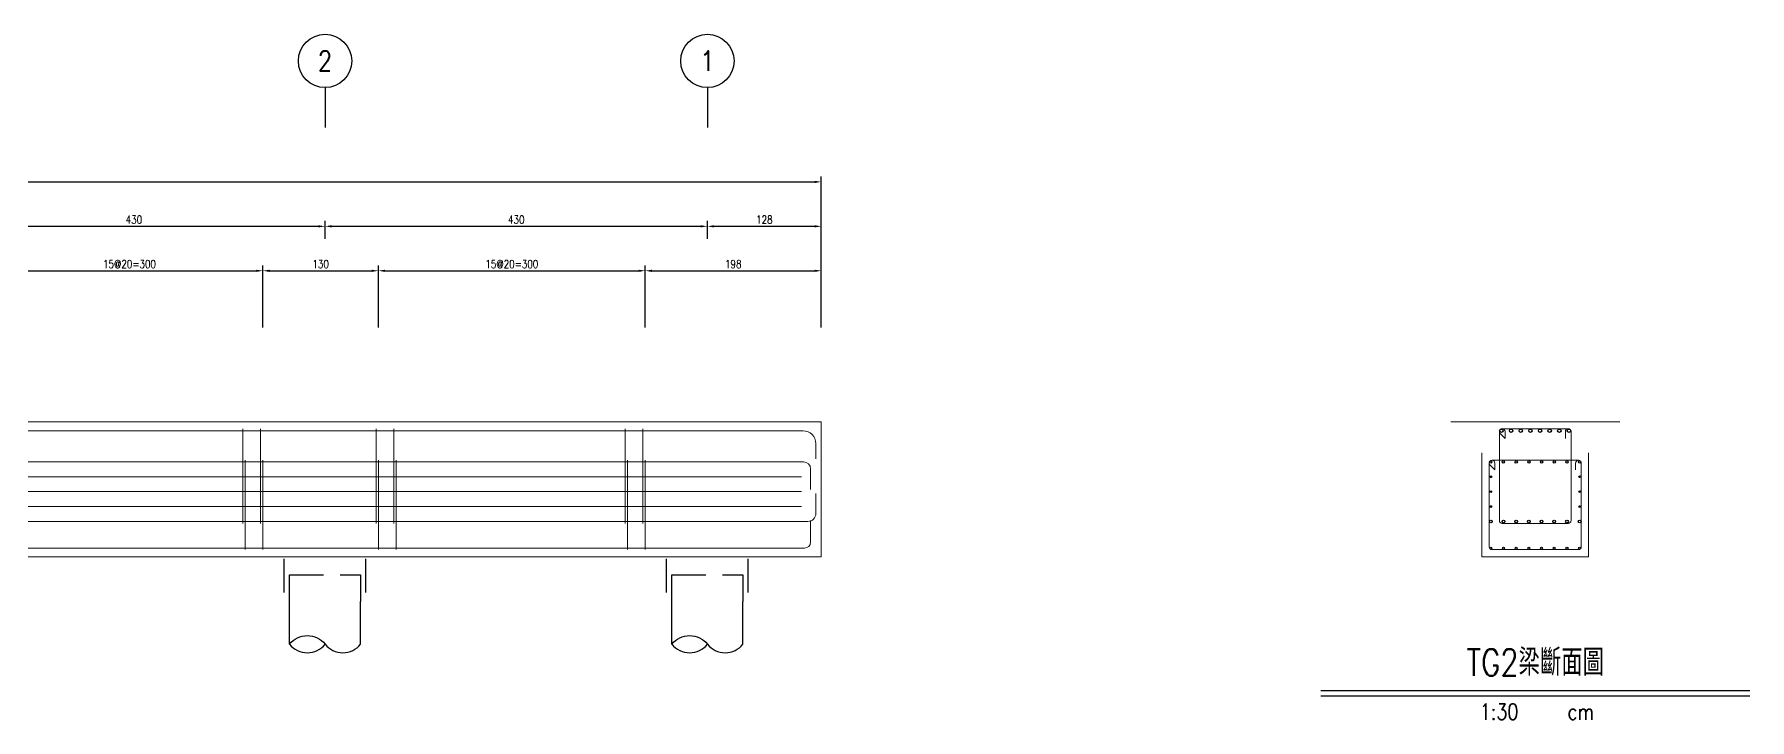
# Model space of a CAD drawing. Extents: x -4754 to 4976, y -19960 to 3841.
# Drawn here: x 3047 to 4976, y -18380 to -17609 of the extents above; entities that cross this region are included whole.
import ezdxf
from ezdxf.enums import TextEntityAlignment as Align

# ---------------------------------------------------------------- set-up
doc = ezdxf.new("R2010")
doc.units = 0
doc.header["$LTSCALE"] = 3
doc.linetypes.add('DASHED', pattern=[19.05, 12.7, -6.35])
doc.layers.get('0').update_dxf_attribs({"linetype": 'CONTINUOUS'})
doc.layers.add('HB_0', color=7, linetype='CONTINUOUS', transparency=0.5)
for name, color, linetype in [('HB_DIM', 1, 'CONTINUOUS'), ('HB_TXT_CTEXT', 2, 'CONTINUOUS'), ('鋼筋', 3, 'CONTINUOUS')]:
    doc.layers.add(name, color=color, linetype=linetype)
doc.styles.get("Standard").update_dxf_attribs({"font": 'ROMANS.shx', "width": 0.8, "bigfont": 'chineset.shx'})
doc.dimstyles.new('30', dxfattribs={"dimscale": 3, "dimtxt": 3, "dimasz": 2.5, "dimexe": 2, "dimexo": 2, "dimgap": 1, "dimtad": 1, "dimdsep": 46, "dimtxsty": 'Standard', "dimcen": 0, "dimclrd": 256, "dimclre": 256, "dimclrt": 2, "dimadec": 0, "dimazin": 0, "dimtfac": 1, "dimtix": 1, "dimtmove": 2, "dimatfit": 3, "dimfxl": 1, "dimtolj": 1, "dimtzin": 0, "dimarcsym": 0})

# ---------------------------------------------------------------- blocks, each defined once
blk = doc.blocks.new('pile_vertical')
at = {"color": 252, "linetype": 'DASHED'}
for p, q in [((-46, -40), (-46, 0)), ((46, -40), (46, 0))]:
    blk.add_line(p, q, dxfattribs=at)
at = {"linetype": 'Continuous'}
for p, q in [((-40, -98.1), (-40, -50)), ((40, -98.1), (40, -50))]:
    blk.add_line(p, q, dxfattribs=at)
at = {"color": 252, "linetype": 'DASHED'}
blk.add_lwpolyline([(-40, -50), (-40, -20), (40, -20), (40, -50)], dxfattribs=at)
at = {"linetype": 'Continuous'}
for points in [[(-40, -98.1, -0.48), (0, -98.1, 0.48), (40, -98.1, 0.48)], [(-40, -98.1, 0.48), (0, -98.1, 0.48)]]:
    blk.add_lwpolyline(points, format="xyb", dxfattribs=at)
blk = doc.blocks.new('line_guide')
at = {"color": 4, "linetype": 'Continuous'}
blk.add_line((0, 0), (0, -45), dxfattribs=at)
blk.add_circle((0, 30), 30, dxfattribs=at)
at = {"color": 4, "linetype": 'Continuous', "width": 0.8}
blk.add_attdef('A', text='', height=22.5, dxfattribs=at).set_placement((0, 30), align=Align.MIDDLE)
blk = doc.blocks.new('*D470')
at = {"layer": 'HB_DIM', "linetype": 'Continuous', "lineweight": -2}
for p, q in [((3003.6, -17938.8), (3003.6, -17868.8)), ((3011.1, -17874.8), (3296.1, -17874.8)), ((3303.6, -17938.8), (3303.6, -17868.8))]:
    blk.add_line(p, q, dxfattribs=at)
at = {"layer": 'HB_DIM'}
for points in [[(3011.1, -17873.6), (3011.1, -17876.1), (3003.6, -17874.8)], [(3296.1, -17876.1), (3296.1, -17873.6), (3303.6, -17874.8)]]:
    blk.add_solid(points, dxfattribs=at)
at = {"layer": 'HB_DIM', "color": 2, "linetype": 'Continuous', "insert": (3153.6, -17867.3), "char_height": 9, "attachment_point": 5, "rotation": 0}
blk.add_mtext('\\A1;15@20=300', dxfattribs=at)
blk = doc.blocks.new('*D471')
at = {"layer": 'HB_DIM', "linetype": 'Continuous', "lineweight": -2}
for p, q in [((3303.6, -17938.8), (3303.6, -17868.8)), ((3311.1, -17874.8), (3426.1, -17874.8)), ((3433.6, -17938.8), (3433.6, -17868.8))]:
    blk.add_line(p, q, dxfattribs=at)
at = {"layer": 'HB_DIM'}
for points in [[(3311.1, -17873.6), (3311.1, -17876.1), (3303.6, -17874.8)], [(3426.1, -17876.1), (3426.1, -17873.6), (3433.6, -17874.8)]]:
    blk.add_solid(points, dxfattribs=at)
at = {"layer": 'HB_DIM', "color": 2, "linetype": 'Continuous', "insert": (3368.6, -17867.3), "char_height": 9, "attachment_point": 5, "rotation": 0}
blk.add_mtext('\\A1;130', dxfattribs=at)
blk = doc.blocks.new('*D472')
at = {"layer": 'HB_DIM', "linetype": 'Continuous', "lineweight": -2}
for p, q in [((3433.6, -17938.8), (3433.6, -17868.8)), ((3441.1, -17874.8), (3726.1, -17874.8)), ((3733.6, -17938.8), (3733.6, -17868.8))]:
    blk.add_line(p, q, dxfattribs=at)
at = {"layer": 'HB_DIM'}
for points in [[(3441.1, -17873.6), (3441.1, -17876.1), (3433.6, -17874.8)], [(3726.1, -17876.1), (3726.1, -17873.6), (3733.6, -17874.8)]]:
    blk.add_solid(points, dxfattribs=at)
at = {"layer": 'HB_DIM', "color": 2, "linetype": 'Continuous', "insert": (3583.6, -17867.3), "char_height": 9, "attachment_point": 5, "rotation": 0}
blk.add_mtext('\\A1;15@20=300', dxfattribs=at)
blk = doc.blocks.new('*D473')
at = {"layer": 'HB_DIM', "linetype": 'Continuous', "lineweight": -2}
for p, q in [((3733.6, -17938.8), (3733.6, -17868.8)), ((3741.1, -17874.8), (3924.1, -17874.8)), ((3931.6, -17938.8), (3931.6, -17868.8))]:
    blk.add_line(p, q, dxfattribs=at)
at = {"layer": 'HB_DIM'}
for points in [[(3741.1, -17873.6), (3741.1, -17876.1), (3733.6, -17874.8)], [(3924.1, -17876.1), (3924.1, -17873.6), (3931.6, -17874.8)]]:
    blk.add_solid(points, dxfattribs=at)
at = {"layer": 'HB_DIM', "color": 2, "linetype": 'Continuous', "insert": (3832.6, -17867.3), "char_height": 9, "attachment_point": 5, "rotation": 0}
blk.add_mtext('\\A1;198', dxfattribs=at)
blk = doc.blocks.new('*D474')
at = {"layer": 'HB_DIM', "linetype": 'Continuous', "lineweight": -2}
for p, q in [((-265.4, -17938.8), (-265.4, -17768.8)), ((-257.9, -17774.8), (3924.1, -17774.8)), ((3931.6, -17938.8), (3931.6, -17768.8))]:
    blk.add_line(p, q, dxfattribs=at)
at = {"layer": 'HB_DIM'}
for points in [[(-257.9, -17773.6), (-257.9, -17776.1), (-265.4, -17774.8)], [(3924.1, -17776.1), (3924.1, -17773.6), (3931.6, -17774.8)]]:
    blk.add_solid(points, dxfattribs=at)
at = {"layer": 'HB_DIM', "color": 2, "linetype": 'Continuous', "insert": (1833.1, -17767.3), "char_height": 9, "attachment_point": 5, "rotation": 0}
blk.add_mtext('\\A1;4197', dxfattribs=at)
blk = doc.blocks.new('*D483')
at = {"layer": 'HB_DIM', "linetype": 'Continuous', "lineweight": -2}
for p, q in [((2943.6, -17838.8), (2943.6, -17818.8)), ((2951.1, -17824.8), (3366.1, -17824.8)), ((3373.6, -17838.8), (3373.6, -17818.8))]:
    blk.add_line(p, q, dxfattribs=at)
at = {"layer": 'HB_DIM'}
for points in [[(2951.1, -17823.6), (2951.1, -17826.1), (2943.6, -17824.8)], [(3366.1, -17826.1), (3366.1, -17823.6), (3373.6, -17824.8)]]:
    blk.add_solid(points, dxfattribs=at)
at = {"layer": 'HB_DIM', "color": 2, "linetype": 'Continuous', "insert": (3158.6, -17817.3), "char_height": 9, "attachment_point": 5, "rotation": 0}
blk.add_mtext('\\A1;430', dxfattribs=at)
blk = doc.blocks.new('*D484')
at = {"layer": 'HB_DIM', "linetype": 'Continuous', "lineweight": -2}
for p, q in [((3373.6, -17838.8), (3373.6, -17818.8)), ((3381.1, -17824.8), (3796.1, -17824.8)), ((3803.6, -17838.8), (3803.6, -17818.8))]:
    blk.add_line(p, q, dxfattribs=at)
at = {"layer": 'HB_DIM'}
for points in [[(3381.1, -17823.6), (3381.1, -17826.1), (3373.6, -17824.8)], [(3796.1, -17826.1), (3796.1, -17823.6), (3803.6, -17824.8)]]:
    blk.add_solid(points, dxfattribs=at)
at = {"layer": 'HB_DIM', "color": 2, "linetype": 'Continuous', "insert": (3588.6, -17817.3), "char_height": 9, "attachment_point": 5, "rotation": 0}
blk.add_mtext('\\A1;430', dxfattribs=at)
blk = doc.blocks.new('*D485')
at = {"layer": 'HB_DIM', "linetype": 'Continuous', "lineweight": -2}
for p, q in [((3803.6, -17838.8), (3803.6, -17818.8)), ((3811.1, -17824.8), (3924.1, -17824.8)), ((3931.6, -17938.8), (3931.6, -17818.8))]:
    blk.add_line(p, q, dxfattribs=at)
at = {"layer": 'HB_DIM'}
for points in [[(3811.1, -17823.6), (3811.1, -17826.1), (3803.6, -17824.8)], [(3924.1, -17826.1), (3924.1, -17823.6), (3931.6, -17824.8)]]:
    blk.add_solid(points, dxfattribs=at)
at = {"layer": 'HB_DIM', "color": 2, "linetype": 'Continuous', "insert": (3867.6, -17817.3), "char_height": 9, "attachment_point": 5, "rotation": 0}
blk.add_mtext('\\A1;128', dxfattribs=at)
blk = doc.blocks.new('title_beam')
at = {"color": 3, "linetype": 'Continuous'}
blk.add_line((-241.2, 0), (241.2, 0), dxfattribs=at)
at = {"color": 1, "linetype": 'Continuous'}
blk.add_line((-241.2, -6), (241.2, -6), dxfattribs=at)
at = {"color": 3, "linetype": 'Continuous', "width": 0.8}
blk.add_attdef('TITLE', text='', height=30, dxfattribs=at).set_placement((0, 33), align=Align.MIDDLE)
at = {"linetype": 'Continuous', "width": 0.8}
blk.add_attdef('SCALE', text='', height=18, dxfattribs=at).set_placement((-40.6, -24), align=Align.MIDDLE)
blk.add_attdef('CM', (36.5, -33), '', height=18, dxfattribs=at)
blk = doc.blocks.new('C')
at = {"color": 3, "linetype": 'Continuous'}
blk.add_circle((0, 0), 1.2, dxfattribs=at)

msp = doc.modelspace()

# ---------------------------------------------------------------- linework, layer by layer
at = {"layer": 'HB_0', "lineweight": 5}
msp.add_line((4829.573, -18044.802, -349), (4639.573, -18044.802, -349), dxfattribs=at)
msp.add_lwpolyline([(-265.427, -18196.802), (-265.427, -18044.802), (3931.573, -18044.802), (3931.573, -18196.802), (-265.427, -18196.802)], dxfattribs=at)
msp.add_polyline3d([(4794.573, -18079.802, -349), (4794.573, -18196.802, -349), (4674.573, -18196.802, -349), (4674.573, -18079.802, -349)], dxfattribs=at)
at = {"layer": '鋼筋', "lineweight": 5}
for p, q in [((-244.937, -18054.802, -38), (3911.083, -18054.802, -38)), ((-244.937, -18054.802, -27.143), (3911.083, -18054.802, -27.143)), ((-244.937, -18054.802, -16.286), (3911.083, -18054.802, -16.286)), ((-244.937, -18054.802, -5.429), (3911.083, -18054.802, -5.429)), ((-244.937, -18054.802, 5.429), (3911.083, -18054.802, 5.429)), ((-244.937, -18054.802, 16.286), (3911.083, -18054.802, 16.286)), ((-244.937, -18054.802, 27.143), (3911.083, -18054.802, 27.143)), ((-244.937, -18054.802, 38), (3911.083, -18054.802, 38)), ((3281.033, -18063.352, 33.895), (3281.033, -18055.732, 33.895)), ((3281.033, -18055.732, 40.245), (3281.033, -18155.872, 40.245)), ((3281.033, -18155.872, -40.245), (3281.033, -18055.732, -40.245)), ((3281.033, -18055.732, -33.895), (3281.033, -18063.352, -33.895)), ((3301.033, -18063.352, 33.895), (3301.033, -18055.732, 33.895)), ((3301.033, -18055.732, 40.245), (3301.033, -18155.872, 40.245)), ((3301.033, -18155.872, -40.245), (3301.033, -18055.732, -40.245)), ((3301.033, -18055.732, -33.895), (3301.033, -18063.352, -33.895)), ((3431.033, -18063.352, 33.895), (3431.033, -18055.732, 33.895)), ((3431.033, -18055.732, 40.245), (3431.033, -18155.872, 40.245)), ((3431.033, -18155.872, -40.245), (3431.033, -18055.732, -40.245)), ((3431.033, -18055.732, -33.895), (3431.033, -18063.352, -33.895)), ((3451.033, -18063.352, 33.895), (3451.033, -18055.732, 33.895)), ((3451.033, -18055.732, 40.245), (3451.033, -18155.872, 40.245)), ((3451.033, -18155.872, -40.245), (3451.033, -18055.732, -40.245)), ((3451.033, -18055.732, -33.895), (3451.033, -18063.352, -33.895)), ((3711.033, -18063.352, 33.895), (3711.033, -18055.732, 33.895)), ((3711.033, -18055.732, 40.245), (3711.033, -18155.872, 40.245)), ((3711.033, -18155.872, -40.245), (3711.033, -18055.732, -40.245)), ((3711.033, -18055.732, -33.895), (3711.033, -18063.352, -33.895)), ((3731.033, -18063.352, 33.895), (3731.033, -18055.732, 33.895)), ((3731.033, -18055.732, 40.245), (3731.033, -18155.872, 40.245)), ((3731.033, -18155.872, -40.245), (3731.033, -18055.732, -40.245)), ((3731.033, -18055.732, -33.895), (3731.033, -18063.352, -33.895)), ((4694.328, -18055.732, -162.54), (4694.328, -18155.872, -162.54)), ((4697.503, -18052.557, -163.81), (4771.643, -18052.557, -163.81)), ((4700.678, -18063.352, -162.54), (4700.678, -18055.732, -162.54)), ((4768.468, -18055.732, -162.54), (4768.468, -18063.352, -162.54)), ((4774.818, -18055.732, -163.81), (4774.818, -18063.352, -163.81)), ((4774.818, -18155.872, -162.54), (4774.818, -18055.732, -162.54)), ((3925.573, -18069.292, -38), (3925.573, -18086.412, -38)), ((3925.573, -18069.292, -27.143), (3925.573, -18086.412, -27.143)), ((3925.573, -18069.292, -16.286), (3925.573, -18086.412, -16.286)), ((3925.573, -18069.292, -5.429), (3925.573, -18086.412, -5.429)), ((3925.573, -18069.292, 5.429), (3925.573, -18086.412, 5.429)), ((3925.573, -18069.292, 16.286), (3925.573, -18086.412, 16.286)), ((3925.573, -18069.292, 27.143), (3925.573, -18086.412, 27.143)), ((3925.573, -18069.292, 38), (3925.573, -18086.412, 38)), ((4700.646, -18063.365, -163.81), (4695.258, -18057.977, -163.81)), ((-245.657, -18089.802, -50), (3911.803, -18089.802, -50)), ((-245.657, -18089.802, -35.714), (3911.803, -18089.802, -35.714)), ((-245.657, -18089.802, -21.429), (3911.803, -18089.802, -21.429)), ((-245.657, -18089.802, -7.143), (3911.803, -18089.802, -7.143)), ((-245.657, -18089.802, 7.143), (3911.803, -18089.802, 7.143)), ((-245.657, -18089.802, 21.429), (3911.803, -18089.802, 21.429)), ((-245.657, -18089.802, 35.714), (3911.803, -18089.802, 35.714)), ((-245.657, -18089.802, 50), (3911.803, -18089.802, 50)), ((3283.573, -18098.852, 45.395), (3283.573, -18091.232, 45.395)), ((3283.573, -18091.232, 51.745), (3283.573, -18185.372, 51.745)), ((3283.573, -18185.372, -51.745), (3283.573, -18091.232, -51.745)), ((3283.573, -18091.232, -45.395), (3283.573, -18098.852, -45.395)), ((3303.573, -18098.852, 45.395), (3303.573, -18091.232, 45.395)), ((3303.573, -18091.232, 51.745), (3303.573, -18185.372, 51.745)), ((3303.573, -18185.372, -51.745), (3303.573, -18091.232, -51.745)), ((3303.573, -18091.232, -45.395), (3303.573, -18098.852, -45.395)), ((3433.573, -18098.852, 45.395), (3433.573, -18091.232, 45.395)), ((3433.573, -18091.232, 51.745), (3433.573, -18185.372, 51.745)), ((3433.573, -18185.372, -51.745), (3433.573, -18091.232, -51.745)), ((3433.573, -18091.232, -45.395), (3433.573, -18098.852, -45.395)), ((3453.573, -18098.852, 45.395), (3453.573, -18091.232, 45.395)), ((3453.573, -18091.232, 51.745), (3453.573, -18185.372, 51.745)), ((3453.573, -18185.372, -51.745), (3453.573, -18091.232, -51.745)), ((3453.573, -18091.232, -45.395), (3453.573, -18098.852, -45.395)), ((3713.573, -18098.852, 45.395), (3713.573, -18091.232, 45.395)), ((3713.573, -18091.232, 51.745), (3713.573, -18185.372, 51.745)), ((3713.573, -18185.372, -51.745), (3713.573, -18091.232, -51.745)), ((3713.573, -18091.232, -45.395), (3713.573, -18098.852, -45.395)), ((3733.573, -18098.852, 45.395), (3733.573, -18091.232, 45.395)), ((3733.573, -18091.232, 51.745), (3733.573, -18185.372, 51.745)), ((3733.573, -18185.372, -51.745), (3733.573, -18091.232, -51.745)), ((3733.573, -18091.232, -45.395), (3733.573, -18098.852, -45.395)), ((4682.828, -18091.232, -160), (4682.828, -18185.372, -160)), ((4689.146, -18098.865, -161.27), (4683.758, -18093.477, -161.27)), ((4686.003, -18088.057, -161.27), (4783.143, -18088.057, -161.27)), ((4689.178, -18098.852, -160), (4689.178, -18091.232, -160)), ((4779.968, -18091.232, -160), (4779.968, -18098.852, -160)), ((4786.318, -18091.232, -161.27), (4786.318, -18098.852, -161.27)), ((4786.318, -18185.372, -160), (4786.318, -18091.232, -160)), ((-243.427, -18106.552, -50), (3909.573, -18106.552, -50)), ((-243.427, -18106.552, 50), (3909.573, -18106.552, 50)), ((3919.573, -18097.572, -50), (3919.573, -18120.912, -50)), ((3919.573, -18097.572, -35.714), (3919.573, -18120.912, -35.714)), ((3919.573, -18097.572, -21.429), (3919.573, -18120.912, -21.429)), ((3919.573, -18097.572, -7.143), (3919.573, -18120.912, -7.143)), ((3919.573, -18097.572, 7.143), (3919.573, -18120.912, 7.143)), ((3919.573, -18097.572, 21.429), (3919.573, -18120.912, 21.429)), ((3919.573, -18097.572, 35.714), (3919.573, -18120.912, 35.714)), ((3919.573, -18097.572, 50), (3919.573, -18120.912, 50)), ((-243.427, -18123.302, -50), (3909.573, -18123.302, -50)), ((-243.427, -18123.302, 50), (3909.573, -18123.302, 50)), ((3925.573, -18147.912, -50), (3925.573, -18125.532, -50)), ((3925.573, -18147.912, -35.714), (3925.573, -18125.532, -35.714)), ((3925.573, -18147.912, -21.429), (3925.573, -18125.532, -21.429)), ((3925.573, -18147.912, -7.143), (3925.573, -18125.532, -7.143)), ((3925.573, -18147.912, 7.143), (3925.573, -18125.532, 7.143)), ((3925.573, -18147.912, 21.429), (3925.573, -18125.532, 21.429)), ((3925.573, -18147.912, 35.714), (3925.573, -18125.532, 35.714)), ((3925.573, -18147.912, 50), (3925.573, -18125.532, 50)), ((-243.427, -18140.052, -50), (3909.573, -18140.052, -50)), ((-243.427, -18140.052, 50), (3909.573, -18140.052, 50)), ((-250.537, -18156.802, -50), (3916.683, -18156.802, -50)), ((-250.537, -18156.802, -35.714), (3916.683, -18156.802, -35.714)), ((-250.537, -18156.802, -21.429), (3916.683, -18156.802, -21.429)), ((-250.537, -18156.802, -7.143), (3916.683, -18156.802, -7.143)), ((-250.537, -18156.802, 7.143), (3916.683, -18156.802, 7.143)), ((-250.537, -18156.802, 21.429), (3916.683, -18156.802, 21.429)), ((-250.537, -18156.802, 35.714), (3916.683, -18156.802, 35.714)), ((-250.537, -18156.802, 50), (3916.683, -18156.802, 50)), ((3281.033, -18159.047, 37.07), (3281.033, -18159.047, -37.07)), ((3301.033, -18159.047, 37.07), (3301.033, -18159.047, -37.07)), ((3431.033, -18159.047, 37.07), (3431.033, -18159.047, -37.07)), ((3451.033, -18159.047, 37.07), (3451.033, -18159.047, -37.07)), ((3711.033, -18159.047, 37.07), (3711.033, -18159.047, -37.07)), ((3731.033, -18159.047, 37.07), (3731.033, -18159.047, -37.07)), ((3919.573, -18180.117, -50), (3919.573, -18155.847, -50)), ((3919.573, -18180.117, -35.714), (3919.573, -18155.847, -35.714)), ((3919.573, -18180.117, -21.429), (3919.573, -18155.847, -21.429)), ((3919.573, -18180.117, -7.143), (3919.573, -18155.847, -7.143)), ((3919.573, -18180.117, 7.143), (3919.573, -18155.847, 7.143)), ((3919.573, -18180.117, 21.429), (3919.573, -18155.847, 21.429)), ((3919.573, -18180.117, 35.714), (3919.573, -18155.847, 35.714)), ((3919.573, -18180.117, 50), (3919.573, -18155.847, 50)), ((4697.503, -18159.047, -162.54), (4771.643, -18159.047, -162.54)), ((-246.742, -18186.802, -50), (3912.888, -18186.802, -50)), ((-246.742, -18186.802, -35.714), (3912.888, -18186.802, -35.714)), ((-246.742, -18186.802, -21.429), (3912.888, -18186.802, -21.429)), ((-246.742, -18186.802, -7.143), (3912.888, -18186.802, -7.143)), ((-246.742, -18186.802, 7.143), (3912.888, -18186.802, 7.143)), ((-246.742, -18186.802, 21.429), (3912.888, -18186.802, 21.429)), ((-246.742, -18186.802, 35.714), (3912.888, -18186.802, 35.714)), ((-246.742, -18186.802, 50), (3912.888, -18186.802, 50)), ((3283.573, -18188.547, 48.57), (3283.573, -18188.547, -48.57)), ((3303.573, -18188.547, 48.57), (3303.573, -18188.547, -48.57)), ((3433.573, -18188.547, 48.57), (3433.573, -18188.547, -48.57)), ((3453.573, -18188.547, 48.57), (3453.573, -18188.547, -48.57)), ((3713.573, -18188.547, 48.57), (3713.573, -18188.547, -48.57)), ((3733.573, -18188.547, 48.57), (3733.573, -18188.547, -48.57)), ((4686.003, -18188.547, -160), (4783.143, -18188.547, -160))]:
    msp.add_line(p, q, dxfattribs=at)
at = {"layer": '鋼筋', "lineweight": 5, "extrusion": (1, -2.44929e-16, 0)}
for centre, start, end in [((-18055.732, 37.07, 3281.033), 270, 90), ((-18055.732, -37.07, 3281.033), 270, 90), ((-18055.732, 37.07, 3301.033), 270, 90), ((-18055.732, -37.07, 3301.033), 270, 90), ((-18055.732, 37.07, 3431.033), 270, 90), ((-18055.732, -37.07, 3431.033), 270, 90), ((-18055.732, 37.07, 3451.033), 270, 90), ((-18055.732, -37.07, 3451.033), 270, 90), ((-18055.732, 37.07, 3711.033), 270, 90), ((-18055.732, -37.07, 3711.033), 270, 90), ((-18055.732, 37.07, 3731.033), 270, 90), ((-18055.732, -37.07, 3731.033), 270, 90), ((-18091.232, 48.57, 3283.573), 270, 90), ((-18091.232, -48.57, 3283.573), 270, 90), ((-18091.232, 48.57, 3303.573), 270, 90), ((-18091.232, -48.57, 3303.573), 270, 90), ((-18091.232, 48.57, 3433.573), 270, 90), ((-18091.232, -48.57, 3433.573), 270, 90), ((-18091.232, 48.57, 3453.573), 270, 90), ((-18091.232, -48.57, 3453.573), 270, 90), ((-18091.232, 48.57, 3713.573), 270, 90), ((-18091.232, -48.57, 3713.573), 270, 90), ((-18091.232, 48.57, 3733.573), 270, 90), ((-18091.232, -48.57, 3733.573), 270, 90), ((-18155.872, 37.07, 3281.033), 90, 180), ((-18155.872, -37.07, 3281.033), 180, 270), ((-18155.872, 37.07, 3301.033), 90, 180), ((-18155.872, -37.07, 3301.033), 180, 270), ((-18155.872, 37.07, 3431.033), 90, 180), ((-18155.872, -37.07, 3431.033), 180, 270), ((-18155.872, 37.07, 3451.033), 90, 180), ((-18155.872, -37.07, 3451.033), 180, 270), ((-18155.872, 37.07, 3711.033), 90, 180), ((-18155.872, -37.07, 3711.033), 180, 270), ((-18155.872, 37.07, 3731.033), 90, 180), ((-18155.872, -37.07, 3731.033), 180, 270), ((-18185.372, 48.57, 3283.573), 90, 180), ((-18185.372, -48.57, 3283.573), 180, 270), ((-18185.372, 48.57, 3303.573), 90, 180), ((-18185.372, -48.57, 3303.573), 180, 270), ((-18185.372, 48.57, 3433.573), 90, 180), ((-18185.372, -48.57, 3433.573), 180, 270), ((-18185.372, 48.57, 3453.573), 90, 180), ((-18185.372, -48.57, 3453.573), 180, 270), ((-18185.372, 48.57, 3713.573), 90, 180), ((-18185.372, -48.57, 3713.573), 180, 270), ((-18185.372, 48.57, 3733.573), 90, 180), ((-18185.372, -48.57, 3733.573), 180, 270)]:
    msp.add_arc(centre, 3.175, start, end, dxfattribs=at)
at = {"layer": '鋼筋', "lineweight": 5, "extrusion": (0, 0, -1)}
for centre, radius in [((-3911.083, -18069.292, 38), 14.49), ((-3911.083, -18069.292, 27.143), 14.49), ((-3911.083, -18069.292, 16.286), 14.49), ((-3911.083, -18069.292, 5.429), 14.49), ((-3911.083, -18069.292, -5.429), 14.49), ((-3911.083, -18069.292, -16.286), 14.49), ((-3911.083, -18069.292, -27.143), 14.49), ((-3911.083, -18069.292, -38), 14.49), ((-3911.803, -18097.572, 50), 7.77), ((-3911.803, -18097.572, 35.714), 7.77), ((-3911.803, -18097.572, 21.429), 7.77), ((-3911.803, -18097.572, 7.143), 7.77), ((-3911.803, -18097.572, -7.143), 7.77), ((-3911.803, -18097.572, -21.429), 7.77), ((-3911.803, -18097.572, -35.714), 7.77), ((-3911.803, -18097.572, -50), 7.77)]:
    msp.add_arc(centre, radius, 90, 180, dxfattribs=at)
at = {"layer": '鋼筋', "lineweight": 5, "extrusion": (-4.93038e-32, -1.22465e-16, -1)}
msp.add_arc((-4697.503, -18055.732, 163.81), 3.175, 315, 90, dxfattribs=at)
at = {"layer": '鋼筋', "lineweight": 5}
for centre, radius, start, end in [((4697.503, -18055.732, -162.54), 3.175, 0, 180), ((4771.643, -18055.732, -162.54), 3.175, 0, 180), ((4686.003, -18091.232, -160), 3.175, 0, 180), ((4783.143, -18091.232, -160), 3.175, 0, 180), ((3916.683, -18147.912, -50), 8.89, 270, 0), ((3916.683, -18147.912, -35.714), 8.89, 270, 0), ((3916.683, -18147.912, -21.429), 8.89, 270, 0), ((3916.683, -18147.912, -7.143), 8.89, 270, 0), ((3916.683, -18147.912, 7.143), 8.89, 270, 0), ((3916.683, -18147.912, 21.429), 8.89, 270, 0), ((3916.683, -18147.912, 35.714), 8.89, 270, 0), ((3916.683, -18147.912, 50), 8.89, 270, 0), ((4697.503, -18155.872, -162.54), 3.175, 180, 270), ((4771.643, -18155.872, -162.54), 3.175, 270, 0), ((3912.888, -18180.117, -50), 6.685, 270, 0), ((3912.888, -18180.117, -35.714), 6.685, 270, 0), ((3912.888, -18180.117, -21.429), 6.685, 270, 0), ((3912.888, -18180.117, -7.143), 6.685, 270, 0), ((3912.888, -18180.117, 7.143), 6.685, 270, 0), ((3912.888, -18180.117, 21.429), 6.685, 270, 0), ((3912.888, -18180.117, 35.714), 6.685, 270, 0), ((3912.888, -18180.117, 50), 6.685, 270, 0), ((4686.003, -18185.372, -160), 3.175, 180, 270), ((4783.143, -18185.372, -160), 3.175, 270, 0)]:
    msp.add_arc(centre, radius, start, end, dxfattribs=at)
at = {"layer": '鋼筋', "lineweight": 5, "extrusion": (-2.99934e-32, -1.22465e-16, -1)}
msp.add_arc((-4771.643, -18055.732, 163.81), 3.175, 90, 180, dxfattribs=at)
at = {"layer": '鋼筋', "lineweight": 5, "extrusion": (-3.69779e-32, -1.22465e-16, -1)}
msp.add_arc((-4686.003, -18091.232, 161.27), 3.175, 315, 90, dxfattribs=at)
at = {"layer": '鋼筋', "lineweight": 5, "extrusion": (-2.99908e-32, -1.22465e-16, -1)}
msp.add_arc((-4783.143, -18091.232, 161.27), 3.175, 90, 180, dxfattribs=at)

# ---------------------------------------------------------------- block references
at = {"layer": 'HB_0', "linetype": 'Continuous'}
for p, values in [((3373.573, -17668.802), {'A': '2'}), ((3803.573, -17668.802), {'A': '1'})]:
    msp.add_blockref('line_guide', p, dxfattribs=at).add_auto_attribs(values)
for p in [(3373.573, -18196.802), (3803.573, -18196.802)]:
    msp.add_blockref('pile_vertical', p, dxfattribs=at)
at = {"layer": 'HB_TXT_CTEXT', "linetype": 'Continuous'}
msp.add_blockref('title_beam', (4734.573, -18346.802, -349), dxfattribs=at).add_auto_attribs({'TITLE': 'TG2梁斷面圖', 'SCALE': '1:30', 'CM': 'cm'})
at = {"layer": '鋼筋', "linetype": 'Continuous'}
for p, xscale, yscale, zscale in [((4696.573, -18054.802, -328.51), 1.61, 1.61, 1.61), ((4707.431, -18054.802, -328.51), 1.61, 1.61, 1.61), ((4718.288, -18054.802, -328.51), 1.61, 1.61, 1.61), ((4729.145, -18054.802, -328.51), 1.61, 1.61, 1.61), ((4740.002, -18054.802, -328.51), 1.61, 1.61, 1.61), ((4750.859, -18054.802, -328.51), 1.61, 1.61, 1.61), ((4761.716, -18054.802, -328.51), 1.61, 1.61, 1.61), ((4772.573, -18054.802, -328.51), 1.61, 1.61, 1.61), ((4684.573, -18089.802, -329.23), 1.11, 1.11, 1.11), ((4698.859, -18089.802, -329.23), 1.11, 1.11, 1.11), ((4713.145, -18089.802, -329.23), 1.11, 1.11, 1.11), ((4727.431, -18089.802, -329.23), 1.11, 1.11, 1.11), ((4741.716, -18089.802, -329.23), 1.11, 1.11, 1.11), ((4756.002, -18089.802, -329.23), 1.11, 1.11, 1.11), ((4770.288, -18089.802, -329.23), 1.11, 1.11, 1.11), ((4784.573, -18089.802, -329.23), 1.11, 1.11, 1.11), ((4684.573, -18106.552, -327), 0.795, 0.795, 0.795), ((4784.573, -18106.552, -327), 0.795, 0.795, 0.795), ((4684.573, -18123.302, -327), 0.795, 0.795, 0.795), ((4784.573, -18123.302, -327), 0.795, 0.795, 0.795), ((4684.573, -18140.052, -327), 0.795, 0.795, 0.795), ((4784.573, -18140.052, -327), 0.795, 0.795, 0.795), ((4684.573, -18156.802, -334.11), 1.27, 1.27, 1.27), ((4698.859, -18156.802, -334.11), 1.27, 1.27, 1.27), ((4713.145, -18156.802, -334.11), 1.27, 1.27, 1.27), ((4727.431, -18156.802, -334.11), 1.27, 1.27, 1.27), ((4741.716, -18156.802, -334.11), 1.27, 1.27, 1.27), ((4756.002, -18156.802, -334.11), 1.27, 1.27, 1.27), ((4770.288, -18156.802, -334.11), 1.27, 1.27, 1.27), ((4784.573, -18156.802, -334.11), 1.27, 1.27, 1.27), ((4684.573, -18186.802, -330.315), 0.955, 0.955, 0.955), ((4698.859, -18186.802, -330.315), 0.955, 0.955, 0.955), ((4713.145, -18186.802, -330.315), 0.955, 0.955, 0.955), ((4727.431, -18186.802, -330.315), 0.955, 0.955, 0.955), ((4741.716, -18186.802, -330.315), 0.955, 0.955, 0.955), ((4756.002, -18186.802, -330.315), 0.955, 0.955, 0.955), ((4770.288, -18186.802, -330.315), 0.955, 0.955, 0.955), ((4784.573, -18186.802, -330.315), 0.955, 0.955, 0.955)]:
    msp.add_blockref('C', p, dxfattribs=dict(at, xscale=xscale, yscale=yscale, zscale=zscale))

# ---------------------------------------------------------------- dimensions: what is measured, and where the dimension line sits
at = {"layer": 'HB_DIM', "linetype": 'Continuous'}
for base, p1, p2, picture, middle in [((3931.573, -17774.802), (-265.427, -17944.802), (3931.573, -17944.802), '*D474', (1833.073, -17767.302)), ((3373.573, -17824.802), (2943.573, -17844.802, -2559), (3373.573, -17844.802, -2989), '*D483', (3158.573, -17817.302)), ((3803.573, -17824.802), (3373.573, -17844.802, -2989), (3803.573, -17844.802, -3419), '*D484', (3588.573, -17817.302)), ((3931.573, -17824.802), (3803.573, -17844.802, -3419), (3931.573, -17944.802), '*D485', (3867.573, -17817.302)), ((3433.573, -17874.802), (3303.573, -17944.802, 45.395), (3433.573, -17944.802, 45.395), '*D471', (3368.573, -17867.302)), ((3931.573, -17874.802), (3733.573, -17944.802, 45.395), (3931.573, -17944.802), '*D473', (3832.573, -17867.302))]:
    dim = msp.add_linear_dim(base=base, p1=p1, p2=p2, angle=0, dimstyle='30', override={"dimdec": 0, "dimpost": '<>'}, dxfattribs=at)
    dim.commit()
    dim.dimension.update_dxf_attribs({"geometry": picture, "text_midpoint": middle})
for base, p1, p2, picture, middle in [((3303.573, -17874.802), (3003.573, -17944.802, 45.395), (3303.573, -17944.802, 45.395), '*D470', (3153.573, -17867.302)), ((3733.573, -17874.802), (3433.573, -17944.802, 45.395), (3733.573, -17944.802, 45.395), '*D472', (3583.573, -17867.302))]:
    dim = msp.add_linear_dim(base=base, p1=p1, p2=p2, angle=0, text='15@20=<>', dimstyle='30', override={"dimdec": 0, "dimpost": '<>'}, dxfattribs=at)
    dim.commit()
    dim.dimension.update_dxf_attribs({"geometry": picture, "text_midpoint": middle})

doc.saveas('drawing.dxf')
